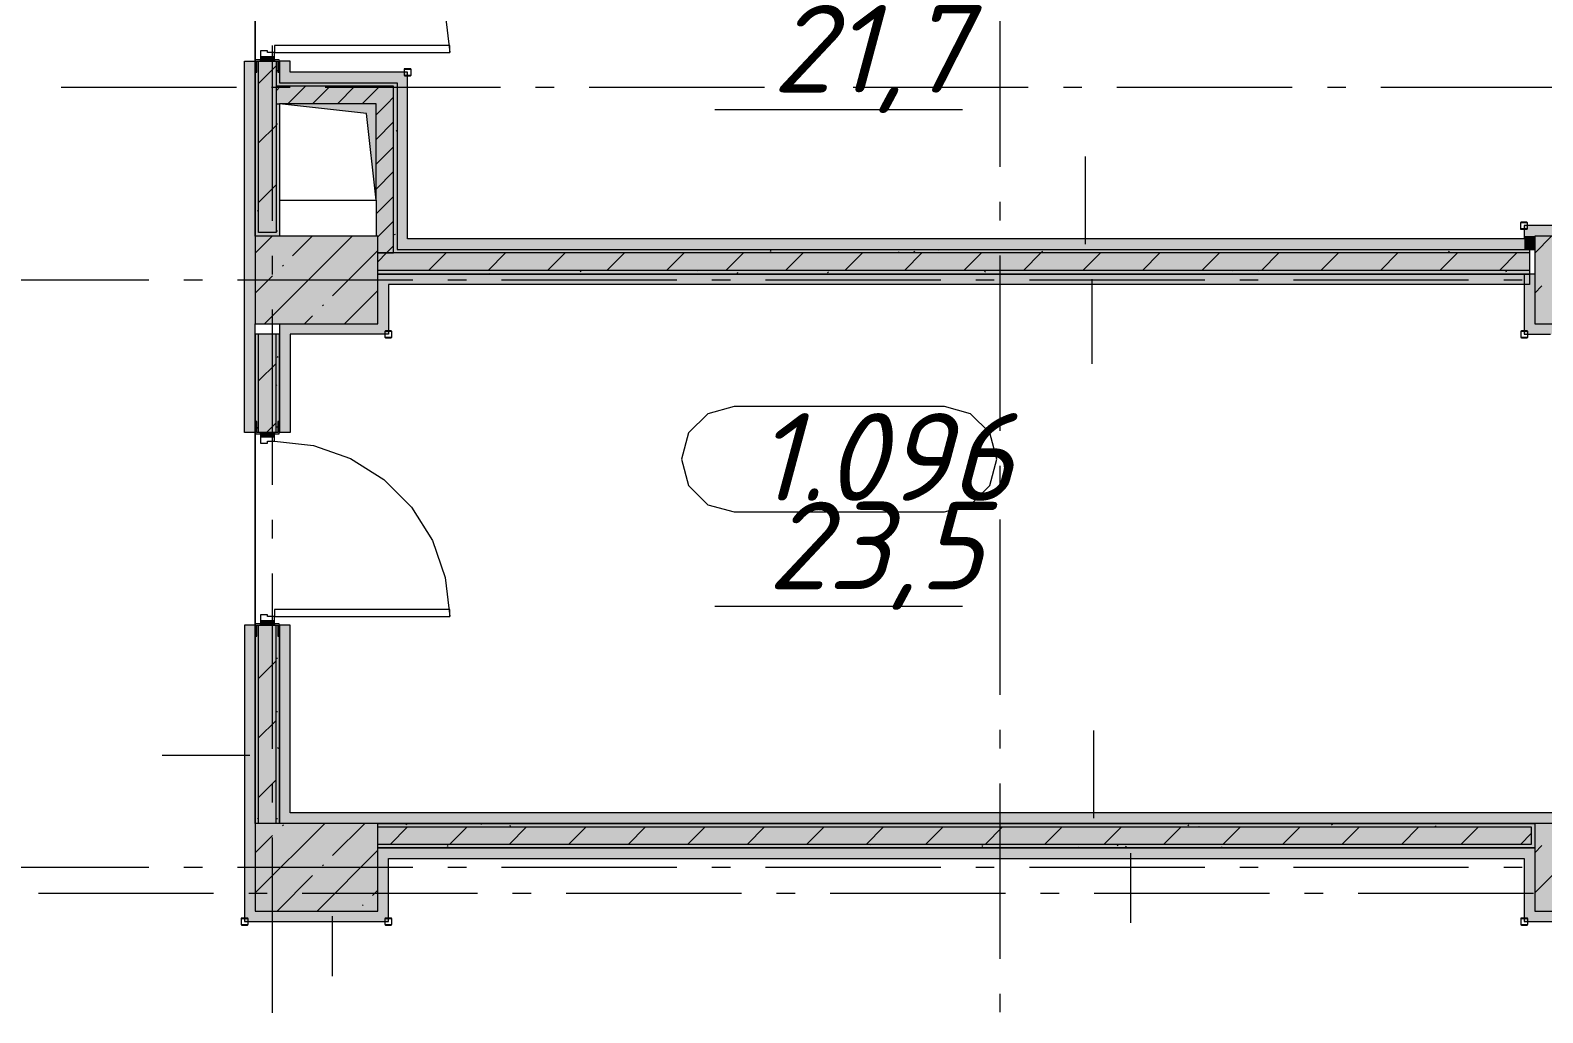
# Model space of a CAD drawing. Header units: millimetres. Extents: x -537608 to 253996, y -217170 to 186033.
# Drawn here: x -273809 to -265180, y -140780 to -135175 of the extents above; entities that cross this region are included whole.
import ezdxf

# ---------------------------------------------------------------- set-up
doc = ezdxf.new("R2010")
doc.units = ezdxf.units.MM
doc.layers.add('PDF _Геометрия', color=7, linetype='Continuous')
doc.layers.add('PDF _Текст', color=7, linetype='Continuous')
doc.layers.add('PDF _Сплошная заливка', color=7, linetype='Continuous', true_color=0xffffff)
doc.styles.add('PDF ISOCPEUR Italic', font='isocpeui.ttf')

msp = doc.modelspace()

# ---------------------------------------------------------------- hatches: boundary and pattern name
at = {"layer": 'PDF _Сплошная заливка', "true_color": 0xfef929, "transparency": 33554559}
h = msp.add_hatch(color=2, dxfattribs=at)
h.paths.add_polyline_path([(-272586.1672, -140259.6295), (-272526.1687, -140259.6295), (-272526.1687, -138569.6289), (-272586.1672, -138569.6289), (-272586.1672, -140199.6288)], flags=0)
h.paths.add_polyline_path([(-272586.1672, -137469.6284), (-272526.1687, -137469.6284), (-272526.1687, -135351.6268), (-272586.1672, -135351.6268), (-272586.1672, -136863.3111)], flags=0)
h.paths.add_polyline_path([(-272586.1672, -134251.6262), (-272526.1687, -134251.6262), (-272526.1687, -132199.6257), (-272586.1672, -132199.6257), (-272586.1672, -134010.3489)], flags=0)
h.paths.add_polyline_path([(-272526.1687, -131099.6273), (-272526.1687, -130154.6266), (-272586.1672, -130154.6266), (-272586.1672, -131099.6273)], flags=0)
h.paths.add_polyline_path([(-272526.1687, -129054.626), (-272526.1687, -128099.9714), (-272586.1672, -128099.9714), (-272586.1672, -129054.626)], flags=0)
at = {"layer": 'PDF _Сплошная заливка', "transparency": 33554559}
h = msp.add_hatch(color=256, dxfattribs=at)
h.paths.add_polyline_path([(-272526.1687, -136349.6268), (-272506.1677, -136349.6268), (-272506.1677, -135351.6268), (-272516.1682, -135351.6268), (-272516.1682, -135413.6276), (-272524.1686, -135413.6276), (-272526.1687, -135436.83)], flags=0)
h.paths.add_polyline_path([(-272506.1677, -134251.6262), (-272506.1677, -132199.6257), (-272516.1682, -132199.6257), (-272516.1682, -132261.6265), (-272524.1686, -132261.6265), (-272524.1686, -134189.6276), (-272516.1682, -134189.6276), (-272516.1682, -134251.6262)], flags=0)
h.paths.add_polyline_path([(-272524.1686, -131099.6273), (-272524.1686, -131037.6265), (-272516.1682, -131037.6265), (-272516.1682, -131099.6273), (-272506.1677, -131099.6273), (-272508.2841, -130999.6269), (-272526.1687, -130999.6269), (-272526.1687, -131099.6273)], flags=0)
h.paths.add_polyline_path([(-272518.8659, -130499.6247), (-272506.1677, -130499.6247), (-272506.1677, -130154.6266), (-272516.1682, -130154.6266), (-272516.1682, -130216.6273), (-272524.1686, -130216.6273), (-272526.1687, -130499.6247)], flags=0)
h.paths.add_polyline_path([(-272526.1687, -129054.626), (-272524.1686, -129054.626), (-272523.3785, -128992.6252), (-272516.1682, -128992.6252), (-272516.1682, -129054.626), (-272506.1677, -129054.626), (-272506.1677, -128609.9719), (-272526.1687, -128609.9719), (-272526.1687, -128992.6252)], flags=0)
h = msp.add_hatch(color=256, dxfattribs=at)
h.paths.add_polyline_path([(-272386.1685, -136349.6268), (-272386.1685, -135594.409), (-272406.1673, -135594.409), (-272406.1673, -136329.628), (-272506.1677, -136329.628), (-272506.1677, -136349.6268), (-272406.1673, -136349.6268)], flags=0)
h.paths.add_polyline_path([(-272386.1685, -135494.4108), (-272388.1686, -135413.6276), (-272396.1669, -135413.6276), (-272396.1669, -135351.6268), (-272406.1673, -135351.6268), (-272406.1673, -135494.4108)], flags=0)
h.paths.add_polyline_path([(-272396.1669, -134251.6262), (-272396.1669, -134189.6276), (-272388.1686, -134189.6276), (-272386.1685, -133469.6257), (-272406.1673, -133469.6257), (-272406.1673, -134251.6262)], flags=0)
h.paths.add_polyline_path([(-272386.1685, -133369.6275), (-272388.1686, -132261.6265), (-272396.1669, -132261.6265), (-272396.1669, -132199.6257), (-272406.1673, -132199.6257), (-272406.1673, -133369.6275)], flags=0)
h.paths.add_polyline_path([(-272406.1673, -131099.6273), (-272396.1669, -131099.6273), (-272393.7685, -131037.6265), (-272388.1686, -131037.6265), (-272388.1686, -130999.6269), (-272406.1673, -130999.6269)], flags=0)
h.paths.add_polyline_path([(-272386.1685, -130499.6247), (-272388.1686, -130216.6273), (-272396.1669, -130216.6273), (-272396.1669, -130154.6266), (-272406.1673, -130154.6266), (-272406.1673, -130499.6247), (-272387.9856, -130499.6247)], flags=0)
h.paths.add_polyline_path([(-272396.1669, -129054.626), (-272396.1669, -128992.6252), (-272388.1686, -128992.6252), (-272388.1686, -128609.9719), (-272406.1673, -128609.9719), (-272406.1673, -129054.626)], flags=0)
h = msp.add_hatch(color=256, dxfattribs=at)
h.paths.add_polyline_path([(-272506.1677, -136329.628), (-272406.1673, -136329.628), (-272406.1673, -135351.6268), (-272506.1677, -135351.6268), (-272506.1677, -135436.83)], flags=0)
h.paths.add_polyline_path([(-272506.1677, -134251.6262), (-272406.1673, -134251.6262), (-272406.1673, -132199.6257), (-272506.1677, -132199.6257), (-272506.1677, -134241.6279)], flags=0)
h.paths.add_polyline_path([(-272416.1678, -131099.6273), (-272406.1673, -131099.6273), (-272406.1673, -130999.6269), (-272506.1677, -130999.6269), (-272506.1677, -131099.6273), (-272496.1673, -131099.6273)], flags=0)
h.paths.add_polyline_path([(-272469.6601, -130499.6247), (-272406.1673, -130499.6247), (-272406.1673, -130154.6266), (-272506.1677, -130154.6266), (-272506.1677, -130499.6247)], flags=0)
h.paths.add_polyline_path([(-272496.1673, -129054.626), (-272406.1673, -129054.626), (-272406.1673, -128609.9719), (-272506.1677, -128609.9719), (-272506.1677, -129054.626)], flags=0)
at = {"layer": 'PDF _Сплошная заливка', "true_color": 0xfef929, "transparency": 33554559}
h = msp.add_hatch(color=2, dxfattribs=at)
h.paths.add_polyline_path([(-272326.1679, -135414.4092), (-272326.1679, -135351.6268), (-272386.1685, -135351.6268), (-272386.1685, -135414.4092), (-272363.6508, -135414.4092)], flags=0)
h.paths.add_polyline_path([(-272326.1679, -134251.6262), (-272326.1679, -133549.6273), (-272386.1685, -133549.6273), (-272386.1685, -134251.6262), (-272363.6508, -134251.6262)], flags=0)
for points in [[(-271716.1668, -135474.4098), (-271716.1668, -135414.4092), (-272386.1685, -135414.4092), (-272386.1685, -135474.4098), (-272363.6508, -135474.4098)], [(-271716.1668, -136365.591), (-271656.1683, -136365.591), (-271656.1683, -135414.4092), (-271716.1668, -135414.4092), (-271716.1668, -136150.0716)], [(-264836.1641, -136349.6268), (-264836.1641, -136289.6283), (-265286.1656, -136289.6283), (-265286.1656, -136349.6268), (-265195.8621, -136349.6268)], [(-265286.1656, -136425.5917), (-265286.1656, -136365.591), (-271716.1668, -136365.591), (-271716.1668, -136425.5917), (-265617.4963, -136425.5917)], [(-265256.1647, -136625.5904), (-265256.1647, -136565.5919), (-271826.1678, -136565.5919), (-271826.1678, -136625.5904), (-265617.4963, -136625.5904)], [(-265136.1639, -136909.6276), (-265076.1653, -136909.6276), (-265076.1653, -136849.6291), (-265286.1656, -136849.6291), (-265286.1656, -136909.6276)], [(-265226.1644, -139699.6287), (-264836.1641, -139699.6287), (-264836.1641, -139639.6302), (-272386.1685, -139639.6302), (-272386.1685, -139699.6287), (-265617.4963, -139699.6287)], [(-265286.1656, -139899.6296), (-265226.1644, -139899.6296), (-265226.1644, -139839.6289), (-271766.167, -139839.6289), (-271766.167, -139899.6296), (-265617.4963, -139899.6296)], [(-272363.6508, -140259.6295), (-271766.167, -140259.6295), (-271766.167, -140199.6288), (-272526.1687, -140199.6288), (-272526.1687, -140259.6295)], [(-264836.1641, -140259.6295), (-264776.1645, -140259.6295), (-264776.1645, -140199.6288), (-265226.1644, -140199.6288), (-265226.1644, -140259.6295)]]:
    msp.add_hatch(color=2, dxfattribs=at).paths.add_polyline_path(points)
at = {"layer": 'PDF _Сплошная заливка', "transparency": 33554559}
for points in [[(-271836.1683, -135594.409), (-271736.1678, -135594.409), (-271736.1678, -135494.4108), (-272406.1673, -135494.4108), (-272406.1673, -135594.409), (-271891.1676, -135594.409)], [(-271736.1678, -135494.4108), (-271716.1668, -135494.4108), (-271716.1668, -135474.4098), (-272386.1685, -135474.4098), (-272386.1685, -135494.4108), (-272363.6508, -135494.4108)], [(-271826.1678, -136445.5905), (-271736.1678, -136445.5905), (-271736.1678, -135594.409), (-271836.1683, -135594.409), (-271836.1683, -136349.6268), (-271826.1678, -136349.6268), (-271826.1678, -136443.5904)], [(-265256.1647, -136545.5909), (-265256.1647, -136445.5905), (-271826.1678, -136445.5905), (-271826.1678, -136545.5909), (-265617.4963, -136545.5909)], [(-265617.4963, -136445.5905), (-265256.1647, -136445.5905), (-265256.1647, -136425.5917), (-271736.1678, -136425.5917), (-271736.1678, -136445.5905), (-268990.5735, -136445.5905)], [(-265256.1647, -136565.5919), (-265256.1647, -136545.5909), (-271826.1678, -136545.5909), (-271826.1678, -136565.5919), (-265617.4963, -136565.5919)], [(-272363.6508, -140199.6288), (-271826.1678, -140199.6288), (-271826.1678, -139699.6287), (-272526.1687, -139699.6287), (-272526.1687, -140199.6288)], [(-265246.1637, -139819.6302), (-265226.1644, -139819.6302), (-265226.1644, -139699.6287), (-271826.1678, -139701.1982), (-271826.1678, -139719.6297), (-265246.1637, -139719.6297)], [(-265246.1637, -139819.6302), (-265246.1637, -139719.6297), (-271826.1678, -139719.6297), (-271826.1678, -139819.6302), (-265617.4963, -139819.6302)], [(-265226.1644, -140199.6288), (-264526.1645, -140199.6288), (-264526.1645, -139699.6287), (-265226.1644, -139699.6287), (-265226.1644, -139716.2732)], [(-265617.4963, -139839.6289), (-265226.1644, -139839.6289), (-265226.1644, -139819.6302), (-271826.1678, -139819.6302), (-271826.1678, -139839.6289), (-267304.0349, -139839.6289)]]:
    msp.add_hatch(color=256, dxfattribs=at).paths.add_polyline_path(points)
at = {"layer": 'PDF _Сплошная заливка', "true_color": 0xfef929, "transparency": 33554559}
h = msp.add_hatch(color=2, dxfattribs=at)
h.paths.add_polyline_path([(-272386.1685, -139639.6302), (-272326.1679, -139639.6302), (-272326.1679, -138569.6289), (-272386.1685, -138569.6289)], flags=0)
h.paths.add_polyline_path([(-272326.1679, -137469.6284), (-272326.1679, -136849.6291), (-272386.1685, -136849.6291), (-272386.1685, -137469.6284), (-272363.6508, -137469.6284)], flags=0)
at = {"layer": 'PDF _Сплошная заливка', "transparency": 33554559}
h = msp.add_hatch(color=256, dxfattribs=at)
h.paths.add_polyline_path([(-272526.1687, -139699.6287), (-272506.1677, -139699.6287), (-272506.1677, -138569.6289), (-272516.1682, -138569.6289), (-272516.1682, -138631.6297), (-272524.1686, -138631.6297), (-272526.1687, -138631.6297)], flags=0)
h.paths.add_polyline_path([(-272516.1682, -137469.6284), (-272506.1677, -137469.6284), (-272506.1677, -136909.6276), (-272526.1687, -136909.6276), (-272523.9533, -137407.6275), (-272516.1682, -137407.6275)], flags=0)
h = msp.add_hatch(color=256, dxfattribs=at)
h.paths.add_polyline_path([(-272407.9069, -139699.6287), (-272406.1673, -139699.6287), (-272406.1673, -138569.6289), (-272506.1677, -138569.6289), (-272506.1677, -139699.6287), (-272416.1678, -139699.6287)], flags=0)
h.paths.add_polyline_path([(-272506.1677, -137469.6284), (-272406.1673, -137469.6284), (-272406.1673, -136909.6276), (-272506.1677, -136909.6276), (-272506.1677, -137459.6279)], flags=0)
h = msp.add_hatch(color=256, dxfattribs=at)
h.paths.add_polyline_path([(-272386.1685, -139699.6287), (-272388.1686, -138631.6297), (-272396.1669, -138631.6297), (-272396.1669, -138569.6289), (-272406.1673, -138569.6289), (-272406.1673, -139699.6287), (-272401.1682, -139699.6287)], flags=0)
h.paths.add_polyline_path([(-272386.1685, -137469.6284), (-272388.1686, -136909.6276), (-272406.1673, -136909.6276), (-272406.1673, -137469.6284), (-272396.1669, -137469.6284), (-272396.1669, -137407.6275), (-272388.1686, -137407.6275), (-272388.1686, -137469.6284)], flags=0)

# ---------------------------------------------------------------- linework, layer by layer
at = {"layer": 'PDF _Геометрия', "color": 9, "lineweight": 9, "true_color": 0xc0c0c0}
for p, q in [((-272526.1687, -135351.6268), (-272526.1687, -134251.6262)), ((-272526.1687, -134251.6262), (-272526.1687, -135351.6268)), ((-272526.1687, -138569.6289), (-272526.1687, -137469.6284)), ((-272526.1687, -137469.6284), (-272526.1687, -138569.6289))]:
    msp.add_line(p, q, dxfattribs=at)
at = {"layer": 'PDF _Геометрия', "color": 253, "lineweight": 9, "true_color": 0xaaaaaa}
for p, q in [((-268276.1672, -135954.2539), (-268276.1672, -134954.2538)), ((-272426.1683, -136262.5506), (-272426.1683, -135262.5504)), ((-273632.6045, -135499.6274), (-272632.6043, -135499.6274)), ((-272432.6034, -135499.6274), (-272326.7706, -135499.6274)), ((-272126.7697, -135499.6274), (-271126.7697, -135499.6274)), ((-270926.7688, -135499.6274), (-270820.9359, -135499.6274)), ((-270620.9351, -135499.6274), (-269620.935, -135499.6274)), ((-269420.9362, -135499.6274), (-269315.1013, -135499.6274)), ((-269115.1026, -135499.6274), (-268115.1024, -135499.6274)), ((-267915.1015, -135499.6274), (-267809.2676, -135499.6274)), ((-267609.2679, -135499.6274), (-266609.2672, -135499.6274)), ((-266409.2679, -135499.6274), (-266303.434, -135499.6274)), ((-266103.4337, -135499.6274), (-265103.4341, -135499.6274)), ((-271836.1683, -135594.409), (-272386.1685, -135594.409)), ((-272386.1685, -135594.409), (-272386.1685, -136144.4093)), ((-271891.1676, -135649.4106), (-272386.1685, -135594.409)), ((-271836.1683, -136144.4093), (-271836.1683, -135594.409)), ((-269903.183, -135626.163), (-268490.2699, -135626.163)), ((-271836.1683, -136144.4093), (-271891.1676, -135649.4106)), ((-272386.1685, -136144.4093), (-271836.1683, -136144.4093)), ((-268276.1672, -136260.0876), (-268276.1672, -136154.2548)), ((-272426.1683, -136568.3842), (-272426.1683, -136462.5515)), ((-268276.1672, -137460.0886), (-268276.1672, -136460.0885)), ((-274132.3957, -136599.6279), (-273132.3956, -136599.6279)), ((-272932.3968, -136599.6279), (-272826.5619, -136599.6279)), ((-272626.5632, -136599.6279), (-271626.563, -136599.6279)), ((-271426.5621, -136599.6279), (-271320.7293, -136599.6279)), ((-271120.7285, -136599.6279), (-270120.7283, -136599.6279)), ((-269920.7275, -136599.6279), (-269814.8946, -136599.6279)), ((-269614.8937, -136599.6279), (-268614.8937, -136599.6279)), ((-268414.8949, -136599.6279), (-268309.06, -136599.6279)), ((-268109.0613, -136599.6279), (-267109.0601, -136599.6279)), ((-266909.0608, -136599.6279), (-266803.2263, -136599.6279)), ((-266603.2266, -136599.6279), (-265603.2264, -136599.6279)), ((-265403.2266, -136599.6279), (-265297.3922, -136599.6279)), ((-272426.1683, -137768.3853), (-272426.1683, -136768.3851)), ((-272506.1677, -137169.6292), (-272506.1677, -137170.6281)), ((-269944.143, -137362.5253), (-270053.9523, -137472.3325)), ((-269794.1445, -137322.3318), (-269944.143, -137362.5253)), ((-268594.1435, -137322.3318), (-269794.1445, -137322.3318)), ((-268444.1428, -137362.5253), (-268594.1435, -137322.3318)), ((-268334.3357, -137472.3325), (-268444.1428, -137362.5253)), ((-270053.9523, -137472.3325), (-270094.1437, -137622.3331)), ((-268294.1422, -137622.3331), (-268334.3357, -137472.3325)), ((-270094.1437, -137622.3331), (-270053.9523, -137772.3338)), ((-268334.3357, -137772.3338), (-268294.1422, -137622.3331)), ((-268276.1672, -137765.9223), (-268276.1672, -137660.0874)), ((-270053.9523, -137772.3338), (-269944.143, -137882.1409)), ((-268444.1428, -137882.1409), (-268334.3357, -137772.3338)), ((-269944.143, -137882.1409), (-269794.1445, -137922.3323)), ((-268594.1435, -137922.3323), (-268444.1428, -137882.1409)), ((-272426.1683, -138074.2189), (-272426.1683, -137968.3862)), ((-269794.1445, -137922.3323), (-268594.1435, -137922.3323)), ((-268276.1672, -138965.9233), (-268276.1672, -137965.921)), ((-272426.1683, -139274.2199), (-272426.1683, -138274.2177)), ((-269903.183, -138460.3686), (-268490.2699, -138460.3686)), ((-268276.1672, -139271.7548), (-268276.1672, -139165.922)), ((-272426.1683, -139580.0515), (-272426.1683, -139474.2186)), ((-268276.1672, -140471.7558), (-268276.1672, -139471.7557)), ((-272426.1683, -140780.0525), (-272426.1683, -139780.0524)), ((-274132.3957, -139949.6298), (-273132.3956, -139949.6298)), ((-272932.3968, -139949.6298), (-272826.5619, -139949.6298)), ((-272626.5632, -139949.6298), (-271626.563, -139949.6298)), ((-271426.5621, -139949.6298), (-271320.7293, -139949.6298)), ((-271120.7285, -139949.6298), (-270120.7283, -139949.6298)), ((-269920.7275, -139949.6298), (-269814.8946, -139949.6298)), ((-269614.8937, -139949.6298), (-268614.8937, -139949.6298)), ((-268414.8949, -139949.6298), (-268309.06, -139949.6298)), ((-268109.0613, -139949.6298), (-267109.0601, -139949.6298)), ((-266909.0608, -139949.6298), (-266803.2263, -139949.6298)), ((-266603.2266, -139949.6298), (-265603.2264, -139949.6298)), ((-265403.2266, -139949.6298), (-265297.3922, -139949.6298)), ((-272762.9356, -140099.6283), (-273762.9357, -140099.6283)), ((-272457.102, -140099.6283), (-272562.9369, -140099.6283)), ((-271257.103, -140099.6283), (-272257.1032, -140099.6283)), ((-270951.2694, -140099.6283), (-271057.1022, -140099.6283)), ((-269751.2684, -140099.6283), (-270751.2685, -140099.6283)), ((-269445.4347, -140099.6283), (-269551.2675, -140099.6283)), ((-268245.4337, -140099.6283), (-269245.4359, -140099.6283)), ((-267939.6022, -140099.6283), (-268045.435, -140099.6283)), ((-266739.6001, -140099.6283), (-267739.6013, -140099.6283)), ((-266433.7664, -140099.6283), (-266539.6008, -140099.6283)), ((-265233.7665, -140099.6283), (-266233.7666, -140099.6283)), ((-268276.1672, -140777.5895), (-268276.1672, -140671.7567))]:
    msp.add_line(p, q, dxfattribs=at)
at = {"layer": 'PDF _Геометрия', "lineweight": 9}
for p, q in [((-271441.2388, -135079.1058), (-271416.1677, -135301.6266)), ((-272456.1675, -135291.6283), (-272496.1673, -135291.6283)), ((-272496.1673, -135291.6283), (-272496.1673, -135326.6267)), ((-272456.1675, -135301.6266), (-272456.1675, -135291.6283)), ((-271416.1677, -135261.6268), (-272416.1678, -135261.6268)), ((-272416.1678, -135261.6268), (-272416.1678, -135301.6266)), ((-271416.1677, -135301.6266), (-271416.1677, -135261.6268)), ((-272586.1672, -137469.6284), (-272586.1672, -135351.6268)), ((-272586.1672, -135351.6268), (-272526.1687, -135351.6268)), ((-272526.1687, -135351.6268), (-272526.1687, -136349.6268)), ((-272526.1687, -136349.6268), (-272526.1687, -135351.6268)), ((-272496.1673, -135343.6264), (-272524.1686, -135343.6264)), ((-272524.1686, -135343.6264), (-272524.1686, -135413.6276)), ((-272516.1682, -135351.6268), (-272496.1673, -135351.6268)), ((-272516.1682, -135413.6276), (-272516.1682, -135351.6268)), ((-272506.1677, -136329.628), (-272506.1677, -135351.6268)), ((-272506.1677, -135478.2895), (-272406.1673, -135378.289)), ((-272496.1673, -135326.6267), (-272416.1678, -135326.6267)), ((-272496.1673, -135326.6267), (-272496.1673, -135351.6268)), ((-272416.1678, -135326.6267), (-272496.1673, -135326.6267)), ((-272496.1673, -135351.6268), (-272496.1673, -135343.6264)), ((-272496.1673, -135351.6268), (-272416.1678, -135351.6268)), ((-272416.1678, -135301.6266), (-272456.1675, -135301.6266)), ((-272416.1678, -135326.6267), (-272416.1678, -135301.6266)), ((-272416.1678, -135301.6266), (-271416.1677, -135301.6266)), ((-272416.1678, -135351.6268), (-272416.1678, -135326.6267)), ((-272388.1686, -135343.6264), (-272416.1678, -135343.6264)), ((-272416.1678, -135343.6264), (-272416.1678, -135351.6268)), ((-272416.1678, -135351.6268), (-272396.1669, -135351.6268)), ((-272406.1673, -135351.6268), (-272406.1673, -135494.4108)), ((-272396.1669, -135351.6268), (-272396.1669, -135413.6276)), ((-272388.1686, -135413.6276), (-272388.1686, -135343.6264)), ((-272386.1685, -135351.6268), (-272386.1685, -135414.4092)), ((-272326.1679, -135351.6268), (-272386.1685, -135351.6268)), ((-272386.1685, -135351.6268), (-272386.1685, -135414.4092)), ((-272326.1679, -135414.4092), (-272326.1679, -135351.6268)), ((-272524.1686, -135413.6276), (-272516.1682, -135413.6276)), ((-272396.1669, -135413.6276), (-272388.1686, -135413.6276)), ((-272386.1685, -135414.4092), (-272386.1685, -135474.4098)), ((-272386.1685, -135414.4092), (-272386.1685, -135474.4098)), ((-271716.1668, -135414.4092), (-272326.1679, -135414.4092)), ((-271656.1683, -135414.4092), (-271716.1668, -135414.4092)), ((-271674.9959, -135395.5815), (-271676.1671, -135398.4105)), ((-271676.1671, -135398.4105), (-271676.1671, -135430.4099)), ((-271676.1671, -135430.4099), (-271674.9959, -135433.2388)), ((-271672.1669, -135394.4103), (-271674.9959, -135395.5815)), ((-271674.9959, -135433.2388), (-271672.1669, -135434.4101)), ((-271674.167, -135398.4105), (-271673.5814, -135396.996)), ((-271674.167, -135430.4099), (-271674.167, -135398.4105)), ((-271673.5814, -135431.8244), (-271674.167, -135430.4099)), ((-271673.5814, -135396.996), (-271672.1669, -135396.4104)), ((-271672.1669, -135432.41), (-271673.5814, -135431.8244)), ((-271640.1676, -135394.4103), (-271672.1669, -135394.4103)), ((-271672.1669, -135396.4104), (-271640.1676, -135396.4104)), ((-271640.1676, -135432.41), (-271672.1669, -135432.41)), ((-271672.1669, -135434.4101), (-271640.1676, -135434.4101)), ((-271656.1683, -136365.591), (-271656.1683, -135414.4092)), ((-271637.3385, -135395.5815), (-271640.1676, -135394.4103)), ((-271640.1676, -135396.4104), (-271638.7531, -135396.996)), ((-271638.7531, -135431.8244), (-271640.1676, -135432.41)), ((-271640.1676, -135434.4101), (-271637.3385, -135433.2388)), ((-271638.7531, -135396.996), (-271638.1675, -135398.4105)), ((-271638.1675, -135430.4099), (-271638.7531, -135431.8244)), ((-271638.1675, -135398.4105), (-271638.1675, -135430.4099)), ((-271636.1674, -135398.4105), (-271637.3385, -135395.5815)), ((-271637.3385, -135433.2388), (-271636.1674, -135430.4099)), ((-271636.1674, -135430.4099), (-271636.1674, -135398.4105)), ((-272406.1673, -135519.7101), (-272380.868, -135494.4108)), ((-272406.1673, -135494.4108), (-272406.1673, -135594.409)), ((-272386.1685, -135494.4108), (-272406.1673, -135494.4108)), ((-272406.1673, -135494.4108), (-272406.1673, -135594.409)), ((-272386.1685, -135474.4098), (-271716.1668, -135474.4098)), ((-272386.1685, -135474.4098), (-271716.1668, -135474.4098)), ((-271736.1678, -135494.4108), (-272386.1685, -135494.4108)), ((-272339.4473, -135594.409), (-272239.4468, -135494.4108)), ((-272198.0239, -135594.409), (-272098.0256, -135494.4108)), ((-272056.6028, -135594.409), (-271956.6045, -135494.4108)), ((-271915.1817, -135594.409), (-271815.1812, -135494.4108)), ((-271773.7606, -135594.409), (-271736.1678, -135556.8163)), ((-271736.1678, -135594.409), (-271736.1678, -135494.4108)), ((-271716.1668, -135474.4098), (-271716.1668, -136365.591)), ((-271716.1668, -135474.4098), (-271716.1668, -135494.4108)), ((-271716.1668, -135494.4108), (-271716.1668, -135594.409)), ((-272406.1673, -135594.409), (-272406.1673, -136329.628)), ((-272406.1673, -135594.409), (-272386.1685, -135594.409)), ((-272386.1685, -135594.409), (-272386.1685, -136349.6268)), ((-271836.1683, -135656.8167), (-271773.7606, -135594.409)), ((-271736.1678, -136425.5917), (-271736.1678, -135594.409)), ((-271716.1668, -135594.409), (-271716.1668, -136425.5917)), ((-272506.1677, -135817.7006), (-272406.1673, -135717.7002)), ((-271836.1683, -135798.2379), (-271736.1678, -135698.2375)), ((-271836.1683, -135939.659), (-271736.1678, -135839.6586)), ((-267788.694, -136395.5903), (-267788.694, -135895.5902)), ((-271836.1683, -136081.0802), (-271736.1678, -135981.0819)), ((-272506.1677, -136157.1118), (-272406.1673, -136057.1113)), ((-271836.1683, -136222.5013), (-271736.1678, -136122.503)), ((-271836.1683, -136144.4093), (-271836.1683, -136349.6268)), ((-272406.1673, -136329.628), (-272506.1677, -136329.628)), ((-271826.1678, -136353.9241), (-271736.1678, -136263.9242)), ((-265306.3986, -136271.6684), (-265307.5698, -136274.4973)), ((-265307.5698, -136274.4973), (-265307.5698, -136306.4967)), ((-265307.5698, -136306.4967), (-265306.3986, -136309.3257)), ((-265303.5701, -136270.4971), (-265306.3986, -136271.6684)), ((-265306.3986, -136309.3257), (-265303.5701, -136310.4969)), ((-265305.5697, -136274.4973), (-265304.984, -136273.0828)), ((-265305.5697, -136306.4967), (-265305.5697, -136274.4973)), ((-265304.984, -136307.9112), (-265305.5697, -136306.4967)), ((-265304.984, -136273.0828), (-265303.5701, -136272.4972)), ((-265303.5701, -136308.4968), (-265304.984, -136307.9112)), ((-265271.5702, -136270.4971), (-265303.5701, -136270.4971)), ((-265303.5701, -136272.4972), (-265271.5702, -136272.4972)), ((-265271.5702, -136308.4968), (-265303.5701, -136308.4968)), ((-265303.5701, -136310.4969), (-265271.5702, -136310.4969)), ((-264836.1641, -136289.6283), (-265286.1656, -136289.6283)), ((-265286.1656, -136289.6283), (-265286.1656, -136349.6268)), ((-265268.7413, -136271.6684), (-265271.5702, -136270.4971)), ((-265271.5702, -136272.4972), (-265270.1558, -136273.0828)), ((-265270.1558, -136307.9112), (-265271.5702, -136308.4968)), ((-265271.5702, -136310.4969), (-265268.7413, -136309.3257)), ((-265270.1558, -136273.0828), (-265269.5706, -136274.4973)), ((-265269.5706, -136306.4967), (-265270.1558, -136307.9112)), ((-265269.5706, -136274.4973), (-265269.5706, -136306.4967)), ((-265267.5706, -136274.4973), (-265268.7413, -136271.6684)), ((-265268.7413, -136309.3257), (-265267.5706, -136306.4967)), ((-265267.5706, -136306.4967), (-265267.5706, -136274.4973)), ((-272526.1687, -136447.1406), (-272428.6549, -136349.6268)), ((-272526.1687, -136349.6268), (-272526.1687, -136849.6291)), ((-271826.1678, -136349.6268), (-272526.1687, -136349.6268)), ((-272472.4568, -136849.6291), (-271972.4567, -136349.6268)), ((-272312.8044, -136461.8776), (-272200.5558, -136349.6268)), ((-271826.1678, -136849.6291), (-271826.1678, -136349.6268)), ((-271776.4129, -136445.5905), (-271736.1678, -136405.3453)), ((-271716.1668, -136365.591), (-271716.1668, -136425.5917)), ((-265286.1656, -136365.591), (-271656.1683, -136365.591)), ((-265286.1656, -136349.6268), (-265286.1656, -136365.591)), ((-265226.1644, -136446.2945), (-265129.4989, -136349.6268)), ((-265226.1644, -136349.6268), (-265226.1644, -136849.6291)), ((-264526.1645, -136349.6268), (-265226.1644, -136349.6268)), ((-272084.7053, -136689.9767), (-271826.1678, -136431.437)), ((-271826.1678, -136495.3452), (-271776.4129, -136445.5905)), ((-271736.1678, -136445.5905), (-271826.1678, -136445.5905)), ((-271826.1678, -136445.5905), (-271736.1678, -136445.5905)), ((-271736.1678, -136445.5905), (-271736.1678, -136425.5917)), ((-265256.1647, -136445.5905), (-271736.1678, -136445.5905)), ((-271716.1668, -136425.5917), (-265286.1656, -136425.5917)), ((-271716.1668, -136425.5917), (-265286.1656, -136425.5917)), ((-271537.0022, -136545.5909), (-271437.0018, -136445.5905)), ((-271197.5911, -136545.5909), (-271097.5906, -136445.5905)), ((-270858.1799, -136545.5909), (-270758.1795, -136445.5905)), ((-270518.7666, -136545.5909), (-270418.7683, -136445.5905)), ((-270179.3554, -136545.5909), (-270079.3572, -136445.5905)), ((-269839.9443, -136545.5909), (-269739.9439, -136445.5905)), ((-269500.5331, -136545.5909), (-269400.5327, -136445.5905)), ((-269161.122, -136545.5909), (-269061.1215, -136445.5905)), ((-268821.7108, -136545.5909), (-268721.7104, -136445.5905)), ((-268482.2997, -136545.5909), (-268382.2992, -136445.5905)), ((-268142.8885, -136545.5909), (-268042.8881, -136445.5905)), ((-267803.4762, -136545.5909), (-267703.4758, -136445.5905)), ((-267464.0656, -136545.5909), (-267364.0641, -136445.5905)), ((-267124.6539, -136545.5909), (-267024.6534, -136445.5905)), ((-266785.2417, -136545.5909), (-266685.2423, -136445.5905)), ((-266445.8305, -136545.5909), (-266345.8311, -136445.5905)), ((-266106.4193, -136545.5909), (-266006.4189, -136445.5905)), ((-265767.0082, -136545.5909), (-265667.0077, -136445.5905)), ((-265427.5976, -136545.5909), (-265327.5971, -136445.5905)), ((-265286.1656, -136425.5917), (-265226.1644, -136425.5917)), ((-265286.1656, -136425.5917), (-265256.1647, -136425.5917)), ((-265256.1647, -136425.5917), (-265256.1647, -136445.5905)), ((-265256.1647, -136445.5905), (-265256.1647, -136545.5909)), ((-272526.1687, -136675.2397), (-272426.8551, -136575.926)), ((-272369.8297, -136518.9029), (-272365.0889, -136514.16)), ((-265256.1647, -136545.5909), (-271826.1678, -136545.5909)), ((-265256.1647, -136565.5919), (-271826.1678, -136565.5919)), ((-271826.1678, -136565.5919), (-265256.1647, -136565.5919)), ((-265226.1644, -136565.5919), (-265286.1656, -136565.5919)), ((-265286.1656, -136565.5919), (-265286.1656, -136849.6291)), ((-265256.1647, -136545.5909), (-265256.1647, -136565.5919)), ((-265256.1647, -136565.5919), (-265256.1647, -136625.5904)), ((-272016.2608, -136849.6291), (-271826.1678, -136659.5361)), ((-265256.1647, -136625.5904), (-271766.167, -136625.5904)), ((-271766.167, -136625.5904), (-271766.167, -136849.6291)), ((-267753.0906, -136595.5911), (-267753.0906, -137078.6776)), ((-265226.1644, -136674.3915), (-265184.7232, -136632.9513)), ((-272141.7306, -136746.9998), (-272136.9898, -136742.259)), ((-272526.1687, -136849.6291), (-271826.1678, -136849.6291)), ((-272526.1687, -136909.6276), (-272526.1687, -136849.6291)), ((-272386.1685, -136849.6291), (-272386.1685, -136909.6276)), ((-272244.3577, -136849.6291), (-272198.7559, -136804.0251)), ((-271766.167, -136849.6291), (-271766.167, -136909.6276)), ((-265286.1656, -136849.6291), (-265286.1656, -136909.6276)), ((-265226.1644, -136849.6291), (-264526.1645, -136849.6291)), ((-272526.1687, -137469.6284), (-272526.1687, -136909.6276)), ((-272506.1677, -136909.6276), (-272526.1687, -136909.6276)), ((-272526.1687, -136909.6276), (-272526.1687, -137469.6284)), ((-272506.1677, -137469.6284), (-272506.1677, -136909.6276)), ((-272406.1673, -136909.6276), (-272506.1677, -136909.6276)), ((-272406.1673, -137469.6284), (-272406.1673, -136909.6276)), ((-272386.1685, -136909.6276), (-272406.1673, -136909.6276)), ((-272386.1685, -137469.6284), (-272386.1685, -136909.6276)), ((-272386.1685, -136909.6276), (-272386.1685, -137469.6284)), ((-271766.167, -136909.6276), (-272326.1679, -136909.6276)), ((-272326.1679, -136909.6276), (-272326.1679, -137469.6284)), ((-271784.9968, -136890.8), (-271786.168, -136893.629)), ((-271786.168, -136893.629), (-271786.168, -136925.6283)), ((-271786.168, -136925.6283), (-271784.9968, -136928.4573)), ((-271782.1678, -136889.6288), (-271784.9968, -136890.8)), ((-271784.9968, -136928.4573), (-271782.1678, -136929.6286)), ((-271784.1679, -136893.629), (-271783.5823, -136892.2145)), ((-271784.1679, -136925.6283), (-271784.1679, -136893.629)), ((-271783.5823, -136927.0428), (-271784.1679, -136925.6283)), ((-271783.5823, -136892.2145), (-271782.1678, -136891.6288)), ((-271782.1678, -136927.6284), (-271783.5823, -136927.0428)), ((-271750.1685, -136889.6288), (-271782.1678, -136889.6288)), ((-271782.1678, -136891.6288), (-271750.1685, -136891.6288)), ((-271750.1685, -136927.6284), (-271782.1678, -136927.6284)), ((-271782.1678, -136929.6286), (-271750.1685, -136929.6286)), ((-271747.3395, -136890.8), (-271750.1685, -136889.6288)), ((-271750.1685, -136891.6288), (-271748.754, -136892.2145)), ((-271748.754, -136927.0428), (-271750.1685, -136927.6284)), ((-271750.1685, -136929.6286), (-271747.3395, -136928.4573)), ((-271748.754, -136892.2145), (-271748.1683, -136893.629)), ((-271748.1683, -136925.6283), (-271748.754, -136927.0428)), ((-271748.1683, -136893.629), (-271748.1683, -136925.6283)), ((-271746.1683, -136893.629), (-271747.3395, -136890.8)), ((-271747.3395, -136928.4573), (-271746.1683, -136925.6283)), ((-271746.1683, -136925.6283), (-271746.1683, -136893.629)), ((-265304.9927, -136890.8), (-265306.1649, -136893.629)), ((-265306.1649, -136893.629), (-265306.1649, -136925.6283)), ((-265306.1649, -136925.6283), (-265304.9927, -136928.4573)), ((-265302.1648, -136889.6288), (-265304.9927, -136890.8)), ((-265304.9927, -136928.4573), (-265302.1648, -136929.6286)), ((-265304.1649, -136893.629), (-265303.5793, -136892.2145)), ((-265304.1649, -136925.6283), (-265304.1649, -136893.629)), ((-265303.5793, -136927.0428), (-265304.1649, -136925.6283)), ((-265303.5793, -136892.2145), (-265302.1648, -136891.6288)), ((-265302.1648, -136927.6284), (-265303.5793, -136927.0428)), ((-265270.1644, -136889.6288), (-265302.1648, -136889.6288)), ((-265302.1648, -136891.6288), (-265270.1644, -136891.6288)), ((-265270.1644, -136927.6284), (-265302.1648, -136927.6284)), ((-265302.1648, -136929.6286), (-265270.1644, -136929.6286)), ((-265286.1656, -136909.6276), (-265136.1639, -136909.6276)), ((-265267.3359, -136890.8), (-265270.1644, -136889.6288)), ((-265270.1644, -136891.6288), (-265268.7504, -136892.2145)), ((-265268.7504, -136927.0428), (-265270.1644, -136927.6284)), ((-265270.1644, -136929.6286), (-265267.3359, -136928.4573)), ((-265268.7504, -136892.2145), (-265268.1643, -136893.629)), ((-265268.1643, -136925.6283), (-265268.7504, -136927.0428)), ((-265268.1643, -136893.629), (-265268.1643, -136925.6283)), ((-265266.1652, -136893.629), (-265267.3359, -136890.8)), ((-265267.3359, -136928.4573), (-265266.1652, -136925.6283)), ((-265266.1652, -136925.6283), (-265266.1652, -136893.629)), ((-272506.1677, -137175.3453), (-272406.1673, -137075.3448)), ((-272516.1682, -137407.6275), (-272524.1686, -137407.6275)), ((-272524.1686, -137407.6275), (-272524.1686, -137477.6287)), ((-272516.1682, -137469.6284), (-272516.1682, -137407.6275)), ((-272461.0397, -137469.6284), (-272406.1673, -137414.756)), ((-272388.1686, -137407.6275), (-272396.1669, -137407.6275)), ((-272396.1669, -137407.6275), (-272396.1669, -137469.6284)), ((-272388.1686, -137477.6287), (-272388.1686, -137407.6275)), ((-272526.1687, -137469.6284), (-272586.1672, -137469.6284)), ((-272524.1686, -137477.6287), (-272496.1673, -137477.6287)), ((-272496.1673, -137469.6284), (-272516.1682, -137469.6284)), ((-272496.1673, -137477.6287), (-272496.1673, -137469.6284)), ((-272416.1678, -137469.6284), (-272496.1673, -137469.6284)), ((-272496.1673, -137469.6284), (-272496.1673, -137494.6285)), ((-272416.1678, -137494.6285), (-272496.1673, -137494.6285)), ((-272496.1673, -137494.6285), (-272496.1673, -137529.629)), ((-272496.1673, -137494.6285), (-272416.1678, -137494.6285)), ((-272496.1673, -137529.629), (-272456.1675, -137529.629)), ((-272456.1675, -137529.629), (-272456.1675, -137519.6286)), ((-272456.1675, -137519.6286), (-272416.1678, -137519.6286)), ((-272396.1669, -137469.6284), (-272416.1678, -137469.6284)), ((-272416.1678, -137469.6284), (-272416.1678, -137477.6287)), ((-272416.1678, -137494.6285), (-272416.1678, -137469.6284)), ((-272416.1678, -137477.6287), (-272388.1686, -137477.6287)), ((-272416.1678, -137519.6286), (-272416.1678, -137494.6285)), ((-272416.1678, -137519.6286), (-272193.647, -137544.6997)), ((-272326.1679, -137469.6284), (-272386.1685, -137469.6284)), ((-272193.647, -137544.6997), (-271982.2828, -137618.6601)), ((-271982.2828, -137618.6601), (-271792.6786, -137737.7961)), ((-271792.6786, -137737.7961), (-271634.3352, -137896.1394)), ((-271634.3352, -137896.1394), (-271515.1993, -138085.7459)), ((-271515.1993, -138085.7459), (-271441.2388, -138297.1079)), ((-271441.2388, -138297.1079), (-271416.1677, -138519.6287)), ((-271416.1677, -138479.6289), (-272416.1678, -138479.6289)), ((-272416.1678, -138479.6289), (-272416.1678, -138519.6287)), ((-271416.1677, -138519.6287), (-271416.1677, -138479.6289)), ((-272526.1687, -138569.6289), (-272586.1672, -138569.6289)), ((-272586.1672, -138569.6289), (-272586.1672, -140259.6295)), ((-272526.1687, -138569.6289), (-272526.1687, -139699.6287)), ((-272526.1687, -139699.6287), (-272526.1687, -138569.6289)), ((-272496.1673, -138561.6285), (-272524.1686, -138561.6285)), ((-272524.1686, -138561.6285), (-272524.1686, -138631.6297)), ((-272516.1682, -138569.6289), (-272496.1673, -138569.6289)), ((-272516.1682, -138631.6297), (-272516.1682, -138569.6289)), ((-272506.1677, -139699.6287), (-272506.1677, -138569.6289)), ((-272456.1675, -138509.6282), (-272496.1673, -138509.6282)), ((-272496.1673, -138509.6282), (-272496.1673, -138544.6288)), ((-272496.1673, -138544.6288), (-272416.1678, -138544.6288)), ((-272496.1673, -138544.6288), (-272496.1673, -138569.6289)), ((-272416.1678, -138544.6288), (-272496.1673, -138544.6288)), ((-272496.1673, -138569.6289), (-272496.1673, -138561.6285)), ((-272496.1673, -138569.6289), (-272416.1678, -138569.6289)), ((-272456.1675, -138519.6287), (-272456.1675, -138509.6282)), ((-272416.1678, -138519.6287), (-272456.1675, -138519.6287)), ((-272416.1678, -138544.6288), (-272416.1678, -138519.6287)), ((-272416.1678, -138519.6287), (-271416.1677, -138519.6287)), ((-272416.1678, -138569.6289), (-272416.1678, -138544.6288)), ((-272388.1686, -138561.6285), (-272416.1678, -138561.6285)), ((-272416.1678, -138561.6285), (-272416.1678, -138569.6289)), ((-272416.1678, -138569.6289), (-272396.1669, -138569.6289)), ((-272406.1673, -139699.6287), (-272406.1673, -138569.6289)), ((-272396.1669, -138569.6289), (-272396.1669, -138631.6297)), ((-272388.1686, -138631.6297), (-272388.1686, -138561.6285)), ((-272326.1679, -138569.6289), (-272386.1685, -138569.6289)), ((-272386.1685, -138569.6289), (-272386.1685, -139639.6302)), ((-272386.1685, -139639.6302), (-272386.1685, -138569.6289)), ((-272326.1679, -139639.6302), (-272326.1679, -138569.6289)), ((-272524.1686, -138631.6297), (-272516.1682, -138631.6297)), ((-272396.1669, -138631.6297), (-272388.1686, -138631.6297)), ((-272506.1677, -138872.4032), (-272406.1673, -138772.4028)), ((-272506.1677, -139211.8144), (-272406.1673, -139111.814)), ((-267740.8339, -139669.6295), (-267740.8339, -139169.6294)), ((-272556.168, -139312.6136), (-273056.168, -139312.6136)), ((-272506.1677, -139551.2255), (-272406.1673, -139451.2251)), ((-272386.1685, -139639.6302), (-272386.1685, -139699.6287)), ((-272386.1685, -139699.6287), (-272386.1685, -139639.6302)), ((-264836.1641, -139639.6302), (-272326.1679, -139639.6302)), ((-272526.1687, -140096.7197), (-272129.0777, -139699.6287)), ((-272526.1687, -139699.6287), (-272526.1687, -140199.6288)), ((-271826.1678, -139699.6287), (-272526.1687, -139699.6287)), ((-272526.1687, -139868.6206), (-272426.8551, -139769.307)), ((-272369.8297, -139712.2817), (-272365.0889, -139707.5408)), ((-272084.7053, -139883.3554), (-271900.9786, -139699.6287)), ((-265226.1644, -139699.6287), (-271826.1678, -139699.6287)), ((-271826.1678, -139699.6287), (-265226.1644, -139699.6287)), ((-271826.1678, -140199.6288), (-271826.1678, -139699.6287)), ((-271826.1678, -139719.6297), (-265246.1637, -139719.6297)), ((-271756.3367, -139819.6302), (-271656.3384, -139719.6297)), ((-271416.9255, -139819.6302), (-271316.9272, -139719.6297)), ((-271077.5144, -139819.6302), (-270977.5139, -139719.6297)), ((-270738.1032, -139819.6302), (-270638.1028, -139719.6297)), ((-270398.692, -139819.6302), (-270298.6916, -139719.6297)), ((-270059.2809, -139819.6302), (-269959.2804, -139719.6297)), ((-269719.8697, -139819.6302), (-269619.8693, -139719.6297)), ((-269380.4585, -139819.6302), (-269280.4581, -139719.6297)), ((-269041.0474, -139819.6302), (-268941.0469, -139719.6297)), ((-268701.6362, -139819.6302), (-268601.6358, -139719.6297)), ((-268362.2229, -139819.6302), (-268262.2246, -139719.6297)), ((-268022.8117, -139819.6302), (-267922.8134, -139719.6297)), ((-267683.4005, -139819.6302), (-267583.4007, -139719.6297)), ((-267343.9894, -139819.6302), (-267243.9889, -139719.6297)), ((-267004.5782, -139819.6302), (-266904.5778, -139719.6297)), ((-266665.167, -139819.6302), (-266565.1666, -139719.6297)), ((-266325.7548, -139819.6302), (-266225.7554, -139719.6297)), ((-265986.3442, -139819.6302), (-265886.3443, -139719.6297)), ((-265646.9325, -139819.6302), (-265546.9321, -139719.6297)), ((-265307.5208, -139819.6302), (-265246.1637, -139758.2731)), ((-265246.1637, -139719.6297), (-265246.1637, -139819.6302)), ((-265226.1644, -140095.8714), (-264829.9228, -139699.6287)), ((-265226.1644, -139699.6287), (-265226.1644, -140199.6288)), ((-264526.1645, -139699.6287), (-265226.1644, -139699.6287)), ((-272172.8818, -140199.6288), (-271826.1678, -139852.9148)), ((-265246.1637, -139819.6302), (-271826.1678, -139819.6302)), ((-271766.167, -139839.6289), (-271826.1678, -139839.6289)), ((-271826.1678, -139839.6289), (-271766.167, -139839.6289)), ((-271766.167, -139839.6289), (-265226.1644, -139839.6289)), ((-265226.1644, -139839.6289), (-271766.167, -139839.6289)), ((-267532.0231, -139869.6282), (-267532.0231, -140266.3467)), ((-265226.1644, -139867.7723), (-265184.7232, -139826.3323)), ((-272141.7306, -139940.3807), (-272136.9898, -139935.64)), ((-271766.167, -140199.6288), (-271766.167, -139899.6296)), ((-271766.167, -139899.6296), (-265286.1656, -139899.6296)), ((-265286.1656, -139899.6296), (-265286.1656, -140259.6295)), ((-272400.9787, -140199.6288), (-272198.7559, -139997.4061)), ((-271856.6084, -140111.4545), (-271826.1678, -140081.0139)), ((-272526.1687, -140199.6288), (-271826.1678, -140199.6288)), ((-271913.6315, -140168.4798), (-271908.8908, -140163.7369)), ((-271766.167, -140259.6295), (-271766.167, -140199.6288)), ((-265226.1644, -140199.6288), (-264526.1645, -140199.6288)), ((-272604.997, -140240.8019), (-272606.1682, -140243.6287)), ((-272606.1682, -140243.6287), (-272606.1682, -140275.6303)), ((-272606.1682, -140275.6303), (-272604.997, -140278.4571)), ((-272602.168, -140239.6286), (-272604.997, -140240.8019)), ((-272604.997, -140278.4571), (-272602.168, -140279.6304)), ((-272604.1681, -140243.6287), (-272603.5825, -140242.2142)), ((-272604.1681, -140275.6303), (-272604.1681, -140243.6287)), ((-272603.5825, -140277.0426), (-272604.1681, -140275.6303)), ((-272603.5825, -140242.2142), (-272602.168, -140241.6287)), ((-272602.168, -140277.6304), (-272603.5825, -140277.0426)), ((-272570.1686, -140239.6286), (-272602.168, -140239.6286)), ((-272602.168, -140241.6287), (-272570.1686, -140241.6287)), ((-272570.1686, -140277.6304), (-272602.168, -140277.6304)), ((-272602.168, -140279.6304), (-272570.1686, -140279.6304)), ((-272586.1672, -140259.6295), (-272526.1687, -140259.6295)), ((-272567.3397, -140240.8019), (-272570.1686, -140239.6286)), ((-272570.1686, -140241.6287), (-272568.7541, -140242.2142)), ((-272568.7541, -140277.0426), (-272570.1686, -140277.6304)), ((-272570.1686, -140279.6304), (-272567.3397, -140278.4571)), ((-272568.7541, -140242.2142), (-272568.1685, -140243.6287)), ((-272568.1685, -140275.6303), (-272568.7541, -140277.0426)), ((-272568.1685, -140243.6287), (-272568.1685, -140275.6303)), ((-272566.1685, -140243.6287), (-272567.3397, -140240.8019)), ((-272567.3397, -140278.4571), (-272566.1685, -140275.6303)), ((-272566.1685, -140275.6303), (-272566.1685, -140243.6287)), ((-272526.1687, -140259.6295), (-271766.167, -140259.6295)), ((-272086.6365, -140229.6302), (-272086.6365, -140570.6798)), ((-271784.9968, -140240.8019), (-271786.168, -140243.6287)), ((-271786.168, -140243.6287), (-271786.168, -140275.6303)), ((-271786.168, -140275.6303), (-271784.9968, -140278.4571)), ((-271782.1678, -140239.6286), (-271784.9968, -140240.8019)), ((-271784.9968, -140278.4571), (-271782.1678, -140279.6304)), ((-271784.1679, -140243.6287), (-271783.5823, -140242.2142)), ((-271784.1679, -140275.6303), (-271784.1679, -140243.6287)), ((-271783.5823, -140277.0426), (-271784.1679, -140275.6303)), ((-271783.5823, -140242.2142), (-271782.1678, -140241.6287)), ((-271782.1678, -140277.6304), (-271783.5823, -140277.0426)), ((-271750.1685, -140239.6286), (-271782.1678, -140239.6286)), ((-271782.1678, -140241.6287), (-271750.1685, -140241.6287)), ((-271750.1685, -140277.6304), (-271782.1678, -140277.6304)), ((-271782.1678, -140279.6304), (-271750.1685, -140279.6304)), ((-271747.3395, -140240.8019), (-271750.1685, -140239.6286)), ((-271750.1685, -140241.6287), (-271748.754, -140242.2142)), ((-271748.754, -140277.0426), (-271750.1685, -140277.6304)), ((-271750.1685, -140279.6304), (-271747.3395, -140278.4571)), ((-271748.754, -140242.2142), (-271748.1683, -140243.6287)), ((-271748.1683, -140275.6303), (-271748.754, -140277.0426)), ((-271748.1683, -140243.6287), (-271748.1683, -140275.6303)), ((-271746.1683, -140243.6287), (-271747.3395, -140240.8019)), ((-271747.3395, -140278.4571), (-271746.1683, -140275.6303)), ((-271746.1683, -140275.6303), (-271746.1683, -140243.6287)), ((-265304.9927, -140240.8019), (-265306.1649, -140243.6287)), ((-265306.1649, -140243.6287), (-265306.1649, -140275.6303)), ((-265306.1649, -140275.6303), (-265304.9927, -140278.4571)), ((-265302.1648, -140239.6286), (-265304.9927, -140240.8019)), ((-265304.9927, -140278.4571), (-265302.1648, -140279.6304)), ((-265304.1649, -140243.6287), (-265303.5793, -140242.2142)), ((-265304.1649, -140275.6303), (-265304.1649, -140243.6287)), ((-265303.5793, -140277.0426), (-265304.1649, -140275.6303)), ((-265303.5793, -140242.2142), (-265302.1648, -140241.6287)), ((-265302.1648, -140277.6304), (-265303.5793, -140277.0426)), ((-265270.1644, -140239.6286), (-265302.1648, -140239.6286)), ((-265302.1648, -140241.6287), (-265270.1644, -140241.6287)), ((-265270.1644, -140277.6304), (-265302.1648, -140277.6304)), ((-265302.1648, -140279.6304), (-265270.1644, -140279.6304)), ((-265286.1656, -140259.6295), (-265226.1644, -140259.6295)), ((-265267.3359, -140240.8019), (-265270.1644, -140239.6286)), ((-265270.1644, -140241.6287), (-265268.7504, -140242.2142)), ((-265268.7504, -140277.0426), (-265270.1644, -140277.6304)), ((-265270.1644, -140279.6304), (-265267.3359, -140278.4571)), ((-265268.7504, -140242.2142), (-265268.1643, -140243.6287)), ((-265268.1643, -140275.6303), (-265268.7504, -140277.0426)), ((-265268.1643, -140243.6287), (-265268.1643, -140275.6303)), ((-265266.1652, -140243.6287), (-265267.3359, -140240.8019)), ((-265267.3359, -140278.4571), (-265266.1652, -140275.6303)), ((-265266.1652, -140275.6303), (-265266.1652, -140243.6287)), ((-265226.1644, -140259.6295), (-264836.1641, -140259.6295))]:
    msp.add_line(p, q, dxfattribs=at)
at = {"layer": 'PDF _Геометрия', "color": 8, "lineweight": 9, "true_color": 0x787878}
for p, q in [((-272405.7668, -135404.6692), (-272399.0626, -135404.6692)), ((-272507.3669, -135506.2692), (-272506.1677, -135506.2692)), ((-272405.7668, -135709.4694), (-272399.0626, -135709.4694)), ((-271716.3477, -135751.0903), (-271719.702, -135745.2838)), ((-272507.3669, -135912.6696), (-272506.1677, -135912.6696)), ((-272386.1685, -136013.331), (-272386.4183, -136012.8961)), ((-272508.2432, -136208.2918), (-272511.5954, -136202.4831)), ((-272507.3669, -136217.4698), (-272506.1677, -136217.4698)), ((-272405.7668, -136319.0699), (-272399.0626, -136319.0699)), ((-271726.3137, -136343.4328), (-271729.6659, -136337.6241)), ((-269583.9687, -136431.2475), (-269587.3209, -136437.054)), ((-268852.5949, -136444.0554), (-268855.9492, -136438.2468)), ((-268764.8513, -136434.8946), (-268768.2034, -136440.7011)), ((-268625.8199, -136430.4423), (-268628.6209, -136425.5917)), ((-268033.4774, -136440.4062), (-268036.8318, -136434.5996)), ((-267443.8973, -136445.5905), (-267444.4888, -136444.5635)), ((-265943.8562, -136425.5917), (-265945.2857, -136428.0676)), ((-265715.1564, -136435.8721), (-265718.5085, -136441.6786)), ((-271185.0157, -136562.7414), (-271186.6606, -136565.5919)), ((-270666.8081, -136552.9497), (-270670.1602, -136547.141)), ((-270001.9369, -136545.5909), (-270003.6851, -136548.6179)), ((-269773.5558, -136556.4225), (-269776.9079, -136562.2311)), ((-269255.3482, -136559.2665), (-269258.7003, -136553.4599)), ((-268665.1092, -136565.5919), (-268666.36, -136563.4239)), ((-268362.098, -136550.1057), (-268365.4502, -136555.9144)), ((-266951.6796, -136545.5909), (-266953.9913, -136549.5954)), ((-266797.9952, -136548.3252), (-266799.5734, -136545.5909)), ((-265386.5369, -136554.642), (-265389.8896, -136548.8354)), ((-272507.3669, -137030.2705), (-272506.1677, -137030.2705)), ((-272396.9204, -137036.2235), (-272400.2747, -137042.03)), ((-272402.996, -137203.3854), (-272406.1673, -137197.8889)), ((-272507.3669, -137335.0709), (-272506.1677, -137335.0709)), ((-272512.1336, -137438.9745), (-272515.4857, -137444.7833)), ((-272405.7668, -137436.6709), (-272399.0626, -137436.6709)), ((-272405.7668, -138757.4699), (-272399.0626, -138757.4699)), ((-272507.3669, -138859.07), (-272506.1677, -138859.07)), ((-272405.7668, -139062.2702), (-272399.0626, -139062.2702)), ((-272507.3669, -139265.4704), (-272506.1677, -139265.4704)), ((-272394.2507, -139266.7987), (-272397.6029, -139272.6052)), ((-272405.6657, -139433.9606), (-272406.1673, -139433.0908)), ((-272507.3669, -139570.2706), (-272506.1677, -139570.2706)), ((-272509.4618, -139669.5519), (-272512.8161, -139675.3585)), ((-272405.7668, -139671.8707), (-272399.0626, -139671.8707)), ((-271660.9242, -139707.8896), (-271664.2763, -139702.0831)), ((-271236.7921, -139700.4232), (-271240.1443, -139706.2297)), ((-271068.5817, -139717.8557), (-271071.9361, -139712.047)), ((-269828.5229, -139699.6287), (-269828.6865, -139699.9129)), ((-267199.7705, -139713.2311), (-267203.1237, -139707.4224)), ((-267141.2036, -139718.6587), (-267141.7645, -139719.6297)), ((-266380.653, -139709.584), (-266384.0062, -139703.7753)), ((-265788.3127, -139719.5478), (-265791.6644, -139713.7414)), ((-271426.3813, -139825.6003), (-271429.7334, -139831.4068)), ((-271199.6041, -139839.2112), (-271199.8452, -139839.6289)), ((-269013.9826, -139822.1254), (-269015.4229, -139819.6302)), ((-268376.6864, -139826.5755), (-268380.0386, -139832.3842)), ((-267830.7008, -139839.6289), (-267832.6536, -139836.2466)), ((-267602.5237, -139828.4422), (-267605.8769, -139822.6356)), ((-267557.569, -139830.2248), (-267560.9206, -139836.0314)), ((-267010.1829, -139838.406), (-267013.5356, -139832.5995)), ((-265919.334, -139837.519), (-265920.5521, -139839.6289)), ((-265557.052, -139819.6302), (-265557.122, -139819.7485))]:
    msp.add_line(p, q, dxfattribs=at)
at = {"layer": 'PDF _Сплошная заливка', "color": 7, "lineweight": 35, "true_color": 0xf4f4f4, "transparency": 33554559}
for points in [[(-272416.1678, -135351.6268), (-272416.1678, -135326.6267), (-272496.1673, -135351.6268), (-272496.1673, -135326.6267)], [(-272416.1678, -137494.6285), (-272416.1678, -137469.6284), (-272496.1673, -137494.6285), (-272496.1673, -137469.6284)], [(-272416.1678, -138569.6289), (-272416.1678, -138544.6288), (-272496.1673, -138569.6289), (-272496.1673, -138544.6288)]]:
    msp.add_solid(points, dxfattribs=at)
at = {"layer": 'PDF _Сплошная заливка', "lineweight": 35, "transparency": 33554559}
for points in [[(-271716.1668, -136425.5917), (-271716.1668, -135494.4108), (-271736.1678, -136425.5917), (-271736.1678, -135494.4108)], [(-272526.1687, -136849.6291), (-271826.1678, -136849.6291), (-272526.1687, -136349.6268), (-271826.1678, -136349.6268)], [(-265226.1644, -136849.6291), (-264526.1645, -136849.6291), (-265226.1644, -136349.6268), (-264526.1645, -136349.6268)]]:
    msp.add_solid(points, dxfattribs=at)
at = {"layer": 'PDF _Сплошная заливка', "color": 254, "lineweight": 35, "true_color": 0xe2e2e2, "transparency": 33554559}
msp.add_solid([(-271836.1683, -136144.4093), (-271836.1683, -135594.409), (-271891.1676, -135649.4106), (-272363.6508, -135596.9108)], dxfattribs=at)
at = {"layer": 'PDF _Сплошная заливка', "color": 2, "lineweight": 35, "true_color": 0xfef929, "transparency": 33554559}
for points in [[(-265226.1644, -136425.5917), (-265226.1644, -136349.6268), (-265286.1656, -136425.5917), (-265286.1656, -136349.6268)], [(-265226.1644, -136849.6291), (-265226.1644, -136565.5919), (-265286.1656, -136849.6291), (-265286.1656, -136565.5919)], [(-271766.167, -136849.6291), (-271766.167, -136625.5904), (-271826.1678, -136849.6291), (-271826.1678, -136625.5904)], [(-271766.167, -136909.6276), (-271766.167, -136849.6291), (-272326.1679, -136909.6276), (-272326.1679, -136849.6291)], [(-271766.167, -140199.6288), (-271766.167, -139839.6289), (-271826.1678, -140199.6288), (-271826.1678, -139839.6289)], [(-265226.1644, -140259.6295), (-265226.1644, -139899.6296), (-265286.1656, -140259.6295), (-265286.1656, -139899.6296)]]:
    msp.add_solid(points, dxfattribs=at)

# ---------------------------------------------------------------- texts
at = {"layer": 'PDF _Текст', "char_height": 500, "attachment_point": 4, "style": 'PDF ISOCPEUR Italic'}
for s, insert in [('21,7', (-269576.4743, -135338.7887)), ('1.096', (-269675.4758, -137609.0451)), ('23,5', (-269602.4734, -138172.9944))]:
    msp.add_mtext(s, dxfattribs=dict(at, insert=insert))

doc.saveas('drawing.dxf')
